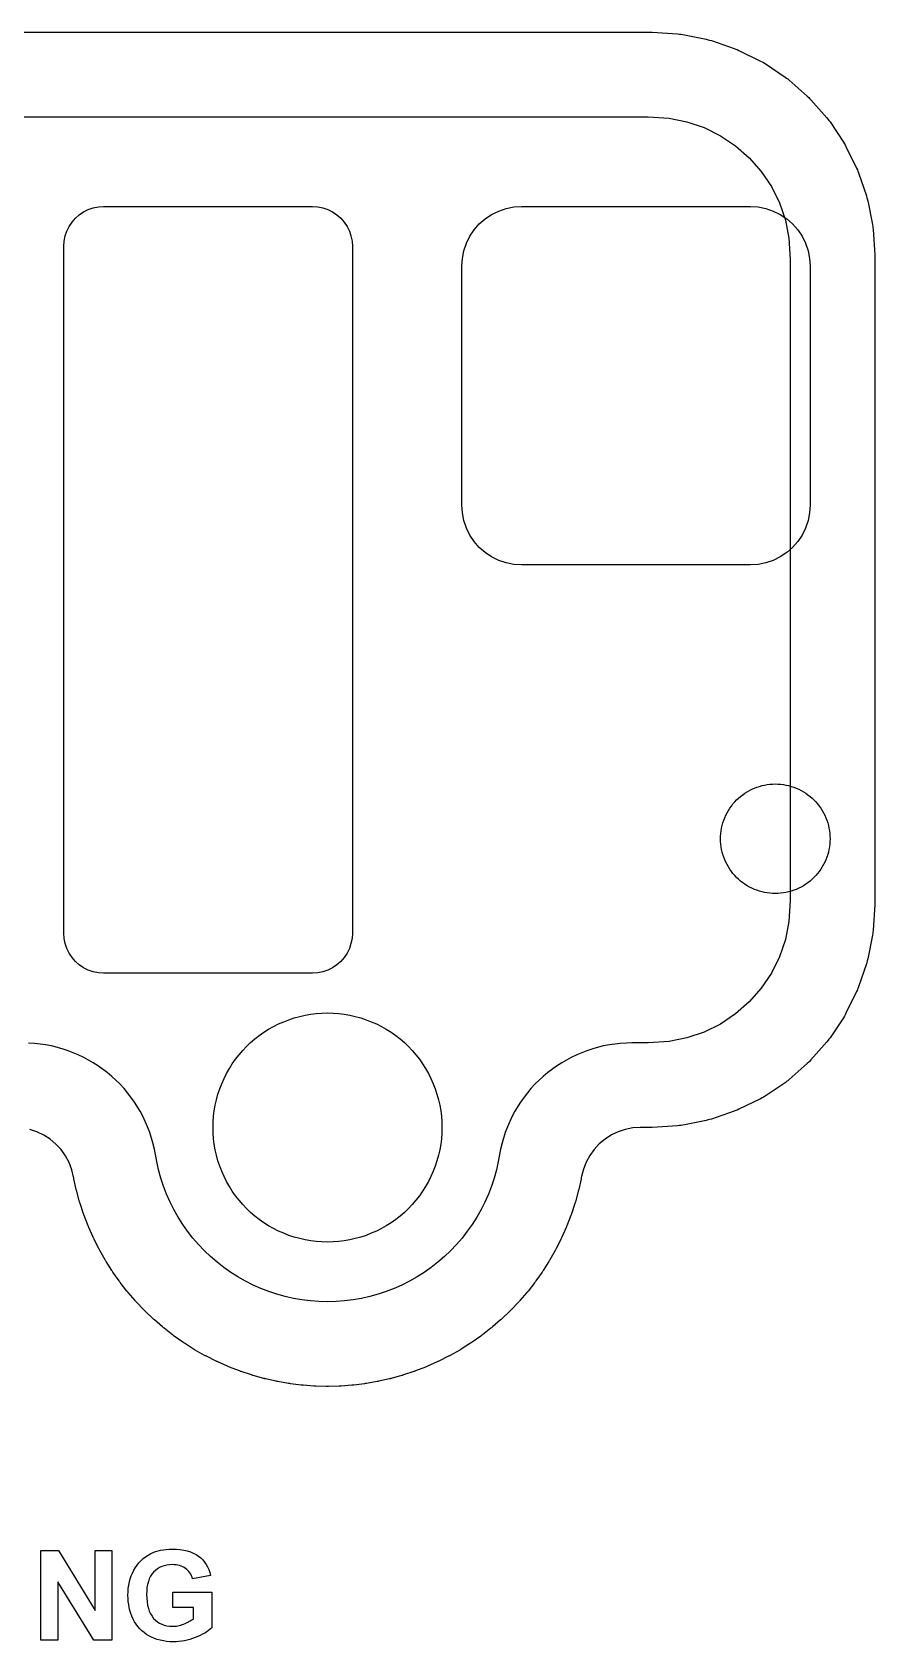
# Model space of a CAD drawing. Header units: millimetres. Extents: x 0 to 300, y 0 to 200.
# Drawn here: x 94.87 to 111.81, y 85.25 to 117.58 of the extents above; entities that cross this region are included whole.
import ezdxf

# ---------------------------------------------------------------- set-up
doc = ezdxf.new("R2010")
doc.units = ezdxf.units.MM
for name, color, linetype in [('CUT', 1, 'Continuous'), ('ENGRAVE', 5, 'Continuous'), ('LABELS', 250, 'Continuous')]:
    doc.layers.add(name, color=color, linetype=linetype)

msp = doc.modelspace()

# ---------------------------------------------------------------- linework, layer by layer
at = {"layer": 'CUT'}
msp.add_lwpolyline([(92.275, 117.581), (107.28, 117.581), (107.3, 117.58), (107.313, 117.58), (107.333, 117.579), (107.842, 117.546), (107.881, 117.542), (107.906, 117.538), (107.945, 117.532), (108.42, 117.438), (108.458, 117.429), (108.483, 117.422), (108.521, 117.411), (108.979, 117.255), (109.016, 117.241), (109.04, 117.231), (109.076, 117.215), (109.51, 117.001), (109.544, 116.982), (109.567, 116.969), (109.6, 116.949), (110.002, 116.68), (110.034, 116.657), (110.055, 116.641), (110.085, 116.616), (110.449, 116.297), (110.478, 116.27), (110.496, 116.252), (110.523, 116.223), (110.842, 115.859), (110.867, 115.829), (110.883, 115.808), (110.906, 115.777), (111.175, 115.374), (111.195, 115.341), (111.208, 115.318), (111.227, 115.284), (111.441, 114.85), (111.457, 114.814), (111.467, 114.79), (111.481, 114.753), (111.636, 114.295), (111.648, 114.257), (111.654, 114.232), (111.663, 114.194), (111.758, 113.719), (111.764, 113.681), (111.768, 113.655), (111.771, 113.616), (111.805, 113.107), (111.806, 113.087), (111.806, 113.074), (111.806, 113.055), (111.806, 100.107), (111.806, 100.087), (111.806, 100.074), (111.805, 100.055), (111.771, 99.546), (111.768, 99.507), (111.764, 99.481), (111.758, 99.442), (111.663, 98.967), (111.654, 98.929), (111.648, 98.904), (111.636, 98.866), (111.481, 98.408), (111.467, 98.371), (111.457, 98.347), (111.441, 98.312), (111.227, 97.878), (111.208, 97.843), (111.195, 97.82), (111.175, 97.787), (110.906, 97.385), (110.883, 97.353), (110.867, 97.332), (110.842, 97.302), (110.523, 96.938), (110.496, 96.909), (110.478, 96.891), (110.449, 96.864), (110.085, 96.545), (110.055, 96.52), (110.034, 96.504), (110.002, 96.481), (109.6, 96.213), (109.567, 96.192), (109.544, 96.179), (109.51, 96.16), (109.076, 95.946), (109.04, 95.93), (109.016, 95.92), (108.979, 95.906), (108.521, 95.751), (108.483, 95.739), (108.458, 95.733), (108.42, 95.724), (107.945, 95.629), (107.906, 95.623), (107.881, 95.62), (107.842, 95.616), (107.333, 95.582), (107.313, 95.581), (107.3, 95.581), (107.28, 95.581), (107.092, 95.581), (106.941, 95.571), (106.792, 95.543), (106.648, 95.496), (106.512, 95.431), (106.384, 95.349), (106.268, 95.252), (106.164, 95.141), (106.076, 95.019), (106.004, 94.885), (105.949, 94.744), (105.912, 94.597), (105.907, 94.57), (105.905, 94.561), (105.902, 94.547), (105.855, 94.336), (105.852, 94.322), (105.849, 94.313), (105.845, 94.298), (105.788, 94.09), (105.784, 94.076), (105.781, 94.067), (105.776, 94.053), (105.709, 93.848), (105.704, 93.834), (105.701, 93.824), (105.695, 93.811), (105.618, 93.609), (105.612, 93.595), (105.609, 93.586), (105.603, 93.573), (105.515, 93.375), (105.509, 93.362), (105.505, 93.353), (105.498, 93.34), (105.401, 93.147), (105.395, 93.134), (105.39, 93.125), (105.383, 93.112), (105.276, 92.924), (105.269, 92.912), (105.264, 92.903), (105.256, 92.891), (105.141, 92.708), (105.133, 92.696), (105.127, 92.688), (105.119, 92.676), (104.994, 92.499), (104.986, 92.487), (104.98, 92.479), (104.971, 92.468), (104.838, 92.297), (104.829, 92.286), (104.823, 92.278), (104.813, 92.267), (104.672, 92.103), (104.663, 92.092), (104.656, 92.085), (104.646, 92.074), (104.497, 91.918), (104.487, 91.907), (104.48, 91.9), (104.469, 91.89), (104.313, 91.741), (104.302, 91.731), (104.295, 91.725), (104.284, 91.715), (104.12, 91.574), (104.109, 91.564), (104.101, 91.558), (104.09, 91.549), (103.92, 91.416), (103.908, 91.407), (103.9, 91.401), (103.888, 91.393), (103.712, 91.268), (103.699, 91.26), (103.691, 91.255), (103.679, 91.247), (103.496, 91.131), (103.484, 91.123), (103.475, 91.118), (103.463, 91.111), (103.275, 91.004), (103.262, 90.997), (103.253, 90.993), (103.24, 90.986), (103.047, 90.889), (103.034, 90.882), (103.025, 90.878), (103.012, 90.872), (102.814, 90.784), (102.801, 90.779), (102.792, 90.775), (102.778, 90.769), (102.577, 90.692), (102.563, 90.687), (102.554, 90.683), (102.54, 90.678), (102.335, 90.611), (102.321, 90.606), (102.311, 90.603), (102.297, 90.599), (102.089, 90.542), (102.075, 90.538), (102.065, 90.536), (102.051, 90.532), (101.84, 90.485), (101.826, 90.482), (101.816, 90.48), (101.802, 90.477), (101.589, 90.44), (101.574, 90.438), (101.565, 90.437), (101.55, 90.435), (101.336, 90.408), (101.321, 90.407), (101.311, 90.406), (101.297, 90.404), (101.081, 90.388), (101.067, 90.387), (101.057, 90.387), (101.042, 90.386), (100.826, 90.381), (100.811, 90.381), (100.802, 90.381), (100.787, 90.381), (100.571, 90.386), (100.556, 90.387), (100.546, 90.387), (100.532, 90.388), (100.316, 90.404), (100.302, 90.406), (100.292, 90.407), (100.277, 90.408), (100.063, 90.435), (100.048, 90.437), (100.039, 90.438), (100.024, 90.44), (99.811, 90.477), (99.797, 90.48), (99.787, 90.482), (99.773, 90.485), (99.562, 90.532), (99.548, 90.536), (99.538, 90.538), (99.524, 90.542), (99.316, 90.599), (99.302, 90.603), (99.292, 90.606), (99.278, 90.611), (99.073, 90.678), (99.059, 90.683), (99.05, 90.687), (99.036, 90.692), (98.835, 90.769), (98.821, 90.775), (98.812, 90.779), (98.799, 90.784), (98.601, 90.872), (98.588, 90.878), (98.579, 90.882), (98.566, 90.889), (98.373, 90.986), (98.36, 90.993), (98.351, 90.997), (98.338, 91.004), (98.15, 91.111), (98.138, 91.118), (98.129, 91.123), (98.117, 91.131), (97.934, 91.247), (97.922, 91.255), (97.914, 91.26), (97.901, 91.268), (97.725, 91.393), (97.713, 91.401), (97.705, 91.407), (97.693, 91.416), (97.523, 91.549), (97.512, 91.558), (97.504, 91.564), (97.493, 91.574), (97.329, 91.715), (97.318, 91.725), (97.311, 91.731), (97.3, 91.741), (97.144, 91.89), (97.133, 91.9), (97.126, 91.907), (97.116, 91.918), (96.967, 92.074), (96.957, 92.085), (96.95, 92.092), (96.941, 92.103), (96.8, 92.267), (96.79, 92.278), (96.784, 92.286), (96.775, 92.297), (96.642, 92.468), (96.633, 92.479), (96.627, 92.487), (96.619, 92.499), (96.494, 92.676), (96.486, 92.688), (96.48, 92.696), (96.472, 92.708), (96.357, 92.891), (96.349, 92.903), (96.344, 92.912), (96.337, 92.924), (96.23, 93.112), (96.223, 93.125), (96.218, 93.134), (96.212, 93.147), (96.115, 93.34), (96.108, 93.353), (96.104, 93.362), (96.098, 93.375), (96.01, 93.573), (96.004, 93.586), (96.001, 93.595), (95.995, 93.609), (95.918, 93.811), (95.912, 93.824), (95.909, 93.834), (95.904, 93.848), (95.837, 94.053), (95.832, 94.067), (95.829, 94.076), (95.825, 94.09), (95.768, 94.298), (95.764, 94.313), (95.761, 94.322), (95.758, 94.336), (95.711, 94.547), (95.708, 94.561), (95.706, 94.571), (95.703, 94.586), (95.703, 94.586), (95.667, 94.734), (95.613, 94.877), (95.542, 95.011), (95.453, 95.136), (95.35, 95.248), (95.233, 95.346), (95.105, 95.429), (94.967, 95.494), (94.823, 95.542)], dxfattribs=at)
at = {"layer": 'ENGRAVE'}
msp.add_lwpolyline([(66.362, 115.881), (107.251, 115.881), (107.671, 115.853), (108.03, 115.782), (108.377, 115.664), (108.705, 115.502), (109.009, 115.299), (109.284, 115.058), (109.525, 114.783), (109.728, 114.479), (109.89, 114.151), (110.008, 113.804), (110.079, 113.446), (110.106, 113.025), (110.106, 100.136), (110.079, 99.716), (110.008, 99.357), (109.89, 99.011), (109.728, 98.683), (109.525, 98.378), (109.284, 98.103), (109.009, 97.862), (108.705, 97.659), (108.377, 97.497), (108.03, 97.38), (107.671, 97.308), (107.251, 97.281), (106.924, 97.281), (106.816, 97.277), (106.689, 97.269), (106.475, 97.242), (106.35, 97.218), (106.141, 97.163), (106.02, 97.124), (105.82, 97.043), (105.705, 96.988), (105.516, 96.883), (105.409, 96.814), (105.236, 96.686), (105.138, 96.604), (104.982, 96.455), (104.896, 96.361), (104.76, 96.193), (104.687, 96.09), (104.573, 95.906), (104.513, 95.794), (104.424, 95.597), (104.379, 95.478), (104.315, 95.272), (104.286, 95.148), (104.264, 95.042), (104.239, 94.898), (104.201, 94.73), (104.155, 94.565), (104.101, 94.402), (104.04, 94.241), (103.97, 94.084), (103.893, 93.931), (103.808, 93.782), (103.716, 93.636), (103.617, 93.496), (103.512, 93.361), (103.399, 93.231), (103.281, 93.106), (103.157, 92.988), (103.027, 92.876), (102.891, 92.77), (102.751, 92.671), (102.606, 92.579), (102.456, 92.494), (102.303, 92.417), (102.146, 92.348), (101.985, 92.286), (101.822, 92.232), (101.657, 92.186), (101.489, 92.148), (101.32, 92.119), (101.149, 92.098), (100.978, 92.085), (100.806, 92.081), (100.635, 92.085), (100.463, 92.098), (100.293, 92.119), (100.124, 92.148), (99.956, 92.186), (99.791, 92.232), (99.628, 92.286), (99.467, 92.348), (99.31, 92.417), (99.157, 92.494), (99.007, 92.579), (98.862, 92.671), (98.722, 92.77), (98.586, 92.876), (98.456, 92.988), (98.332, 93.106), (98.214, 93.231), (98.101, 93.361), (97.996, 93.496), (97.897, 93.636), (97.805, 93.782), (97.72, 93.931), (97.643, 94.084), (97.573, 94.241), (97.512, 94.402), (97.458, 94.565), (97.412, 94.73), (97.374, 94.898), (97.349, 95.042), (97.327, 95.148), (97.298, 95.272), (97.234, 95.478), (97.189, 95.597), (97.1, 95.794), (97.04, 95.906), (96.926, 96.09), (96.853, 96.193), (96.717, 96.361), (96.631, 96.455), (96.475, 96.604), (96.377, 96.686), (96.204, 96.814), (96.097, 96.883), (95.908, 96.988), (95.793, 97.043), (95.593, 97.124), (95.472, 97.163), (95.263, 97.218), (95.138, 97.242), (94.924, 97.269), (94.797, 97.277)], dxfattribs=at)
for points in [[(96.306, 98.681), (96.202, 98.688), (96.099, 98.708), (96, 98.742), (95.906, 98.788), (95.819, 98.846), (95.741, 98.915), (95.672, 98.994), (95.614, 99.081), (95.567, 99.175), (95.534, 99.274), (95.513, 99.376), (95.506, 99.481), (95.506, 113.281), (95.513, 113.385), (95.534, 113.488), (95.567, 113.587), (95.614, 113.681), (95.672, 113.768), (95.741, 113.846), (95.819, 113.915), (95.906, 113.974), (96, 114.02), (96.099, 114.053), (96.202, 114.074), (96.306, 114.081), (100.506, 114.081), (100.611, 114.074), (100.714, 114.053), (100.813, 114.02), (100.906, 113.974), (100.993, 113.915), (101.072, 113.846), (101.141, 113.768), (101.199, 113.681), (101.246, 113.587), (101.279, 113.488), (101.3, 113.385), (101.306, 113.281), (101.306, 99.481), (101.3, 99.376), (101.279, 99.274), (101.246, 99.175), (101.199, 99.081), (101.141, 98.994), (101.072, 98.915), (100.993, 98.846), (100.906, 98.788), (100.813, 98.742), (100.714, 98.708), (100.611, 98.688), (100.506, 98.681)], [(104.706, 106.881), (104.55, 106.891), (104.396, 106.922), (104.247, 106.972), (104.106, 107.041), (103.976, 107.129), (103.858, 107.232), (103.754, 107.35), (103.667, 107.481), (103.598, 107.621), (103.547, 107.77), (103.517, 107.924), (103.506, 108.081), (103.506, 112.881), (103.517, 113.037), (103.547, 113.191), (103.598, 113.34), (103.667, 113.481), (103.754, 113.611), (103.858, 113.729), (103.976, 113.833), (104.106, 113.92), (104.247, 113.989), (104.396, 114.04), (104.55, 114.07), (104.706, 114.081), (109.306, 114.081), (109.463, 114.07), (109.617, 114.04), (109.766, 113.989), (109.906, 113.92), (110.037, 113.833), (110.155, 113.729), (110.259, 113.611), (110.346, 113.481), (110.415, 113.34), (110.466, 113.191), (110.496, 113.037), (110.506, 112.881), (110.506, 108.081), (110.496, 107.924), (110.466, 107.77), (110.415, 107.621), (110.346, 107.481), (110.259, 107.35), (110.155, 107.232), (110.037, 107.129), (109.906, 107.041), (109.766, 106.972), (109.617, 106.922), (109.463, 106.891), (109.306, 106.881)], [(110.905, 101.327), (110.901, 101.273), (110.895, 101.219), (110.885, 101.166), (110.874, 101.113), (110.859, 101.061), (110.842, 101.01), (110.823, 100.96), (110.801, 100.91), (110.777, 100.862), (110.75, 100.815), (110.721, 100.77), (110.69, 100.725), (110.657, 100.683), (110.622, 100.642), (110.584, 100.603), (110.545, 100.566), (110.504, 100.53), (110.462, 100.497), (110.418, 100.466), (110.372, 100.437), (110.325, 100.411), (110.277, 100.386), (110.227, 100.364), (110.177, 100.345), (110.126, 100.328), (110.074, 100.314), (110.021, 100.302), (109.968, 100.293), (109.914, 100.286), (109.86, 100.282), (109.806, 100.281), (109.753, 100.282), (109.699, 100.286), (109.645, 100.293), (109.592, 100.302), (109.539, 100.314), (109.487, 100.328), (109.436, 100.345), (109.386, 100.364), (109.336, 100.386), (109.288, 100.411), (109.241, 100.437), (109.195, 100.466), (109.151, 100.497), (109.109, 100.53), (109.068, 100.566), (109.029, 100.603), (108.991, 100.642), (108.956, 100.683), (108.923, 100.725), (108.892, 100.77), (108.863, 100.815), (108.836, 100.862), (108.812, 100.91), (108.79, 100.96), (108.771, 101.01), (108.754, 101.061), (108.739, 101.113), (108.728, 101.166), (108.718, 101.219), (108.712, 101.273), (108.708, 101.327), (108.706, 101.381), (108.708, 101.435), (108.712, 101.489), (108.718, 101.542), (108.728, 101.595), (108.739, 101.648), (108.754, 101.7), (108.771, 101.751), (108.79, 101.802), (108.812, 101.851), (108.836, 101.899), (108.863, 101.946), (108.892, 101.992), (108.923, 102.036), (108.956, 102.079), (108.991, 102.119), (109.029, 102.159), (109.068, 102.196), (109.109, 102.231), (109.151, 102.264), (109.195, 102.295), (109.241, 102.324), (109.288, 102.351), (109.336, 102.375), (109.386, 102.397), (109.436, 102.416), (109.487, 102.433), (109.539, 102.448), (109.592, 102.46), (109.645, 102.469), (109.699, 102.475), (109.753, 102.479), (109.806, 102.481), (109.86, 102.479), (109.914, 102.475), (109.968, 102.469), (110.021, 102.46), (110.074, 102.448), (110.126, 102.433), (110.177, 102.416), (110.227, 102.397), (110.277, 102.375), (110.325, 102.351), (110.372, 102.324), (110.418, 102.295), (110.462, 102.264), (110.504, 102.231), (110.545, 102.196), (110.584, 102.159), (110.622, 102.119), (110.657, 102.079), (110.69, 102.036), (110.721, 101.992), (110.75, 101.946), (110.777, 101.899), (110.801, 101.851), (110.823, 101.802), (110.842, 101.751), (110.859, 101.7), (110.874, 101.648), (110.885, 101.595), (110.895, 101.542), (110.901, 101.489), (110.905, 101.435), (110.906, 101.381)], [(103.104, 95.468), (103.095, 95.355), (103.082, 95.243), (103.062, 95.132), (103.038, 95.022), (103.007, 94.913), (102.972, 94.806), (102.931, 94.701), (102.886, 94.597), (102.835, 94.496), (102.779, 94.398), (102.719, 94.303), (102.654, 94.211), (102.584, 94.122), (102.511, 94.036), (102.433, 93.954), (102.351, 93.876), (102.266, 93.803), (102.177, 93.733), (102.084, 93.668), (101.989, 93.608), (101.891, 93.552), (101.79, 93.502), (101.687, 93.456), (101.581, 93.415), (101.474, 93.38), (101.365, 93.35), (101.255, 93.325), (101.144, 93.306), (101.032, 93.292), (100.919, 93.283), (100.806, 93.281), (100.694, 93.283), (100.581, 93.292), (100.469, 93.306), (100.358, 93.325), (100.248, 93.35), (100.139, 93.38), (100.032, 93.415), (99.926, 93.456), (99.823, 93.502), (99.722, 93.552), (99.624, 93.608), (99.529, 93.668), (99.436, 93.733), (99.347, 93.803), (99.262, 93.876), (99.18, 93.954), (99.102, 94.036), (99.029, 94.122), (98.959, 94.211), (98.894, 94.303), (98.834, 94.398), (98.778, 94.496), (98.727, 94.597), (98.682, 94.701), (98.641, 94.806), (98.606, 94.913), (98.575, 95.022), (98.551, 95.132), (98.531, 95.243), (98.518, 95.355), (98.509, 95.468), (98.506, 95.581), (98.509, 95.694), (98.518, 95.806), (98.531, 95.918), (98.551, 96.029), (98.575, 96.14), (98.606, 96.248), (98.641, 96.356), (98.682, 96.461), (98.727, 96.564), (98.778, 96.665), (98.834, 96.763), (98.894, 96.858), (98.959, 96.951), (99.029, 97.04), (99.102, 97.125), (99.18, 97.207), (99.262, 97.285), (99.347, 97.359), (99.436, 97.428), (99.529, 97.493), (99.624, 97.553), (99.722, 97.609), (99.823, 97.66), (99.926, 97.706), (100.032, 97.746), (100.139, 97.782), (100.248, 97.812), (100.358, 97.836), (100.469, 97.856), (100.581, 97.87), (100.694, 97.878), (100.806, 97.881), (100.919, 97.878), (101.032, 97.87), (101.144, 97.856), (101.255, 97.836), (101.365, 97.812), (101.474, 97.782), (101.581, 97.746), (101.687, 97.706), (101.79, 97.66), (101.891, 97.609), (101.989, 97.553), (102.084, 97.493), (102.177, 97.428), (102.266, 97.359), (102.351, 97.285), (102.433, 97.207), (102.511, 97.125), (102.584, 97.04), (102.654, 96.951), (102.719, 96.858), (102.779, 96.763), (102.835, 96.665), (102.886, 96.564), (102.931, 96.461), (102.972, 96.356), (103.007, 96.248), (103.038, 96.14), (103.062, 96.029), (103.082, 95.918), (103.095, 95.806), (103.104, 95.694), (103.106, 95.581)]]:
    msp.add_lwpolyline(points, close=True, dxfattribs=at)
at = {"layer": 'LABELS'}
for points in [[(96.137, 87.082), (96.474, 87.082), (96.474, 85.282), (96.11, 85.282), (95.384, 86.455), (95.384, 85.282), (95.046, 85.282), (95.046, 87.082), (95.4, 87.082), (96.137, 85.88)], [(98.449, 85.502), (98.416, 85.476), (98.379, 85.45), (98.34, 85.426), (98.297, 85.402), (98.251, 85.379), (98.201, 85.356), (98.149, 85.335), (98.094, 85.315), (98.04, 85.298), (97.985, 85.284), (97.93, 85.272), (97.876, 85.263), (97.82, 85.256), (97.765, 85.252), (97.71, 85.251), (97.64, 85.253), (97.573, 85.258), (97.508, 85.268), (97.445, 85.281), (97.385, 85.297), (97.327, 85.318), (97.271, 85.342), (97.217, 85.369), (97.166, 85.401), (97.119, 85.435), (97.074, 85.473), (97.033, 85.513), (96.996, 85.557), (96.961, 85.604), (96.93, 85.655), (96.902, 85.708), (96.877, 85.764), (96.856, 85.821), (96.837, 85.879), (96.823, 85.938), (96.811, 85.999), (96.803, 86.061), (96.798, 86.124), (96.796, 86.188), (96.798, 86.257), (96.803, 86.324), (96.813, 86.39), (96.826, 86.453), (96.842, 86.515), (96.862, 86.574), (96.886, 86.632), (96.914, 86.687), (96.945, 86.741), (96.98, 86.79), (97.018, 86.837), (97.059, 86.881), (97.104, 86.921), (97.152, 86.958), (97.204, 86.992), (97.259, 87.023), (97.304, 87.044), (97.351, 87.062), (97.401, 87.077), (97.453, 87.09), (97.509, 87.1), (97.566, 87.107), (97.627, 87.111), (97.69, 87.112), (97.771, 87.11), (97.848, 87.104), (97.921, 87.093), (97.988, 87.077), (98.052, 87.057), (98.11, 87.033), (98.164, 87.005), (98.214, 86.972), (98.259, 86.935), (98.299, 86.895), (98.336, 86.851), (98.369, 86.804), (98.397, 86.754), (98.421, 86.7), (98.441, 86.643), (98.456, 86.583), (98.095, 86.516), (98.085, 86.548), (98.072, 86.578), (98.057, 86.607), (98.04, 86.634), (98.021, 86.66), (98, 86.683), (97.977, 86.705), (97.952, 86.725), (97.925, 86.743), (97.896, 86.758), (97.866, 86.772), (97.834, 86.782), (97.801, 86.791), (97.765, 86.797), (97.728, 86.8), (97.69, 86.802), (97.632, 86.799), (97.577, 86.792), (97.525, 86.78), (97.476, 86.764), (97.43, 86.743), (97.388, 86.717), (97.348, 86.686), (97.311, 86.651), (97.278, 86.611), (97.25, 86.566), (97.226, 86.517), (97.206, 86.463), (97.19, 86.405), (97.179, 86.342), (97.173, 86.274), (97.171, 86.202), (97.173, 86.125), (97.18, 86.052), (97.191, 85.985), (97.206, 85.922), (97.226, 85.864), (97.251, 85.812), (97.28, 85.764), (97.313, 85.722), (97.35, 85.684), (97.39, 85.652), (97.432, 85.624), (97.478, 85.602), (97.526, 85.584), (97.576, 85.572), (97.63, 85.564), (97.686, 85.562), (97.715, 85.562), (97.743, 85.564), (97.772, 85.568), (97.801, 85.573), (97.829, 85.579), (97.858, 85.587), (97.887, 85.596), (97.915, 85.606), (97.943, 85.618), (97.971, 85.63), (97.997, 85.643), (98.022, 85.656), (98.046, 85.67), (98.069, 85.684), (98.091, 85.699), (98.112, 85.715), (98.112, 85.943), (97.696, 85.943), (97.696, 86.247), (98.479, 86.247), (98.479, 85.53)]]:
    msp.add_lwpolyline(points, close=True, dxfattribs=at)

doc.saveas('drawing.dxf')
